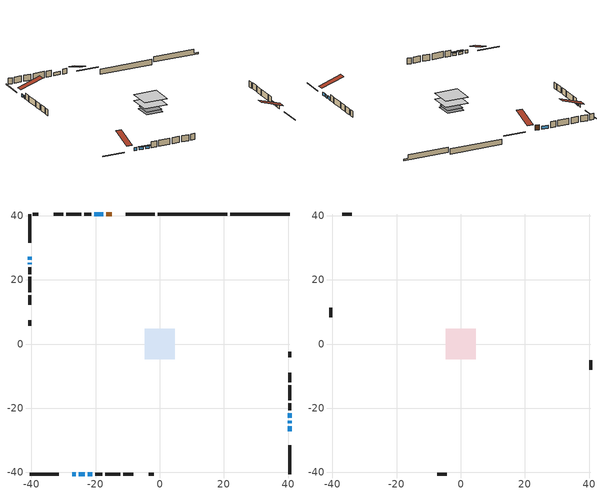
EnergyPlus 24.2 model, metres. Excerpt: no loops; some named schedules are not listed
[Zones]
conditioned space
 floor adiabatic (AdiabaticFloorConstruction): -4.71,-4.71 -4.71,4.71 4.71,4.71 4.71,-4.71 z1.19
 floor foundation (Slab1 construction): -3.13,-3.13 -3.13,3.13 3.13,3.13 3.13,-3.13 z-0.94
 floor foundation (Slab1 construction 1): -3.38,-3.38 -3.38,3.38 3.38,3.38 3.38,-3.38 z-1.83
 wall outside (RimJoist1 construction): -1.6,40.49 -10.63,40.49 / -40.49,-40.49 -31.47,-40.49 / -40.49,40.49 -40.49,31.47 / 40.49,-40.49 40.49,-31.47 z1.19:1.49
 wall outside (AdiabaticWallConstruction 1): -14.9,40.49 -16.62,40.49 z1.19:3.22
 wall outside (AdiabaticWallConstruction): -17.55,40.49 -20.39,40.49 / -27.19,-40.49 -26.17,-40.49 / 40.49,-27.19 40.49,-25.66 / 40.49,-24.74 40.49,-23.85 / -40.49,27.19 -40.49,26.3 / -40.49,25.37 -40.49,24.86 / 40.49,-22.92 40.49,-21.56 z1.19:2.41; -25.24,-40.49 -23.41,-40.49 / -22.49,-40.49 -20.96,-40.49 z1.19:2.21
 wall outside (Wall1 construction): -21.32,40.49 -23.46,40.49 / -20.03,-40.49 -17.9,-40.49 / -40.49,23.93 -40.49,21.8 / 40.49,-20.63 40.49,-18.5 z1.19:3.63
 wall outside (Wall2 construction): -24.39,40.49 -29.1,40.49 / -16.97,-40.49 -12.25,-40.49 / -40.49,20.87 -40.49,16.15 / 40.49,-17.57 40.49,-12.85 z1.19:3.63
 wall outside (Wall3 construction): -30.03,40.49 -33.08,40.49 / -11.32,-40.49 -8.28,-40.49 / -40.49,15.22 -40.49,12.18 / 40.49,-11.92 40.49,-8.88 z1.19:3.63
 wall outside (Wall5 construction): -37.88,40.49 -39.56,40.49 / -3.47,-40.49 -1.79,-40.49 / -40.49,7.37 -40.49,5.69 / 40.49,-4.07 40.49,-2.39 z1.19:3.63
 wall foundation (FoundationWall1 construction): 21.9,40.49,-0.94 21.9,40.49,1.19 38.63,40.49,1.19 38.63,40.49,-0.36 40.49,40.49,-0.36 40.49,40.49,-0.94
 wall foundation (FoundationWall2 construction): 20.97,40.49 -0.67,40.49 z-1.83:0.3
 window (WindowConstruction): -17.55,40.49 -20.39,40.49 z1.19:2.41
 window (WindowConstruction 8): -27.19,-40.49 -26.17,-40.49 z1.19:2.41
 window (WindowConstruction 1): 40.49,-27.19 40.49,-25.66 z1.19:2.41
 window (WindowConstruction 2): 40.49,-24.74 40.49,-23.85 z1.19:2.41
 window (WindowConstruction 3): -40.49,27.19 -40.49,26.3 z1.19:2.41
 window (WindowConstruction 4): -40.49,25.37 -40.49,24.86 z1.19:2.41
 window (WindowConstruction 5): -25.24,-40.49 -23.41,-40.49 z1.19:2.2
 window (WindowConstruction 6): -22.49,-40.49 -20.96,-40.49 z1.19:2.2
 window (WindowConstruction 7): 40.49,-22.92 40.49,-21.56 z1.19:2.41
 door (Door): -14.9,40.49 -16.62,40.49 z1.19:3.22
 ceiling adiabatic (AdiabaticFloorConstruction): 4.71,-4.71 4.71,4.71 -4.71,4.71 -4.71,-4.71 z1.19
attic - vented
 floor to conditioned space (Floor1 construction Reversed): -4.71,-4.71 -4.71,4.71 4.71,4.71 4.71,-4.71 z3.63
 wall outside (Wall4 construction): -34,40.49 -36.95,40.49 / -7.35,-40.49 -4.4,-40.49 / -40.49,11.25 -40.49,8.3 / 40.49,-7.95 40.49,-5 z1.19:3.63
 roof outside (Roof1 construction): -13.97,40.49,3.63 -13.97,31.31,6.69 -11.55,31.31,6.69 -11.55,40.49,3.63; -28.12,-40.49,3.63 -28.12,-31.31,6.69 -30.54,-31.31,6.69 -30.54,-40.49,3.63; -40.49,28.12,3.63 -31.31,28.12,6.69 -31.31,30.54,6.69 -40.49,30.54,3.63; 40.49,-28.12,3.63 31.31,-28.12,6.69 31.31,-30.54,6.69 40.49,-30.54,3.63
shading: -23.12,-40.49 -25.54,-40.49 -25.54,-41.1 -23.12,-41.1 z2.5; -20.66,-40.49 -22.78,-40.49 -22.78,-41.1 -20.66,-41.1 z2.5
[Building]
Building 1: Terrain=Suburbs
[Site:Location]
Windsor AP_ON: Latitude {deg}=42.28; Longitude {deg}=-82.96; Time Zone {hr}=-5; Elevation {m}=190; Keep Site Location Information=Yes
[Site:GroundTemperature:Shallow]
6.34957, 4.46684, 4.31606, 5.20952, 8.79623, 12.3662, 15.4612, 17.4219, 17.5884, 15.9938, 12.9777, 9.51722
[Site:WaterMainsTemperature]
Calculation Method=Schedule; Temperature Schedule=mains temperature schedule
[Material] Roughness=Rough; Thermal Absorptance=0.9
Name | Thickness {m} | Conductivity {W/m-K} | Density {kg/m3} | Specific Heat {J/kg-K} | Solar Absorptance | Visible Absorptance
asphalt or fiberglass shingles | 0.00635 | 0.162714 | 1121.4 | 1465.45 | 0.4 | 0.4
ceiling stud and cavity | 0.1397 | 0.0800577 | 65.682 | 1177.47 | 0.7 | 0.7
concrete 4.0 in. | 0.1016 | 1.803125 | 2242.8 | 837.4 | 0.7 | 0.7
concrete 8.0 in. | 0.2032 | 1.803125 | 2242.8 | 837.4 | 0.7 | 0.7
door material | 0.04445 | 0.188738 | 512.64 | 1214.23 | 0.7 | 0.7
exterior vertical ins | 0.0445518 | 0.029427 | 32.04 | 1214.23 | 0.7 | 0.7
exterior vertical ins 1 | 0.046611 | 0.029427 | 32.04 | 1214.23 | 0.7 | 0.7
floor covering | 0.0127 | 0.0433444 | 54.468 | 1339.84 | 0.6 | 0.6
floor rigid ins; wall rigid ins | 0.512978 | 0.029427 | 32.04 | 1214.23 | 0.7 | 0.7
floor stud and cavity | 0.1397 | 1.75129 | 37.0049 | 1207.88 | 0.7 | 0.7
furniture material conditioned space 1 | 0.1524 | 0.115458 | 640.8 | 1214.23 | 0.6 | 0.6
gypsum board | 0.0127 | 0.160291 | 801 | 837.4 | 0.6 | 0.6
gypsum board 1 | 0.0127 | 0.160291 | 801 | 837.4 | 0.7 | 0.7
osb sheathing 0.5 in. | 0.0127 | 0.115458 | 512.64 | 1214.23 | 0.7 | 0.7
osb sheathing 0.75 in. | 0.01905 | 0.115458 | 512.64 | 1214.23 | 0.7 | 0.7
osb sheathing 2.0 in. | 0.0508 | 0.115458 | 512.64 | 1214.23 | 0.7 | 0.7
rim joist rigid ins | 0.051816 | 0.029427 | 32.04 | 1214.23 | 0.7 | 0.7
rim joist stud and cavity | 0.0508 | 0.0398712 | 125.044 | 1163.47 | 0.6 | 0.6
wall stud and cavity | 0.1397 | 0.109887 | 139.0536 | 1170.24 | 0.7 | 0.7
wall stud and cavity 1 | 0.1397 | 0.0935595 | 139.0536 | 1170.24 | 0.7 | 0.7
wall stud and cavity 2 | 0.1397 | 0.0840449 | 139.0536 | 1170.24 | 0.7 | 0.7
wall stud and cavity 3 | 0.0889 | 6.9971 | 50.32683 | 1063.81 | 0.6 | 0.6
wall stud and cavity 4 | 0.1397 | 0.0890992 | 139.0536 | 1170.24 | 0.7 | 0.7
wall stud and cavity 5 | 0.0889 | 0.380278 | 52.3479 | 1209.89 | 0.7 | 0.7
wall stud and cavity 6 | 0.0889 | 0.391764 | 83.0341 | 1211.67 | 0.7 | 0.7
wood siding | 0.0254 | 0.102417 | 544.68 | 1172.36 | 0.4 | 0.4
wood siding 1 | 0.00254 | 0.102417 | 544.68 | 1172.36 | 0.4 | 0.4
wood siding 2; wood siding 3; wood siding 4 | 0.0254 | 0.102417 | 544.68 | 1172.36 | 0.7 | 0.7
[WindowMaterial:SimpleGlazingSystem]
Name | U-Factor {W/m2-K} | Solar Heat Gain Coefficient
WindowMaterial | 3.03546 | 0.65
WindowMaterial 1 | 3.08259 | 0.59
WindowMaterial 2 | 3.10757 | 0.54
WindowMaterial 3 | 3.128578 | 0.47
WindowMaterial 4 | 3.07861 | 0.59
WindowMaterial 5 | 3.08713 | 0.57
WindowMaterial 6 | 3.11325 | 0.51
[Construction]
AdiabaticFloorConstruction: floor stud and cavity, floor rigid ins, osb sheathing 0.75 in., floor covering
AdiabaticWallConstruction: wood siding 3, wall rigid ins, wall stud and cavity 5, gypsum board
AdiabaticWallConstruction 1: wood siding 4, wall rigid ins, wall stud and cavity 5, gypsum board
Door: door material
Floor1 construction Reversed: gypsum board, ceiling stud and cavity
FoundationWall1 construction; FoundationWall2 construction: concrete 8.0 in., gypsum board 1
furniture construction conditioned space 1: furniture material conditioned space 1
PartitionWallConstruction: gypsum board, wall stud and cavity 6, gypsum board
RimJoist1 construction: wood siding 2, rim joist rigid ins, osb sheathing 2.0 in., rim joist stud and cavity
Roof1 construction: asphalt or fiberglass shingles
Slab1 construction; Slab1 construction 1: concrete 4.0 in.
Wall1 construction: wood siding, osb sheathing 0.5 in., wall stud and cavity, gypsum board
Wall2 construction: wood siding, osb sheathing 0.5 in., wall stud and cavity 1, gypsum board
Wall3 construction: wood siding, osb sheathing 0.5 in., wall stud and cavity 2, gypsum board
Wall4 construction: wood siding 1, wall stud and cavity 3
Wall5 construction: wood siding, osb sheathing 0.5 in., wall stud and cavity 4, gypsum board
WindowConstruction: WindowMaterial
WindowConstruction 1: WindowMaterial 1
WindowConstruction 2; WindowConstruction 3: WindowMaterial 2
WindowConstruction 4; WindowConstruction 8: WindowMaterial 3
WindowConstruction 5: WindowMaterial 4
WindowConstruction 6: WindowMaterial 5
WindowConstruction 7: WindowMaterial 6
[Zone] Multiplier=1; Part of Total Floor Area=Yes
Name | Volume {m3}
attic - vented | 44.1701
conditioned space | 412.8
[Space]
Name | Zone | Volume {m3}
attic - vented 1 | attic - vented | 44.1701
conditioned space 1 | conditioned space | 412.8
[ZoneInfiltration:EffectiveLeakageArea]
infil attic - vented 1: Zone or Space=attic - vented 1; Schedule=Always On Discrete; Effective Air Leakage Area {cm2}=3950.67; Stack Coefficient=0.00038242; Wind Coefficient=1.32127e-05
[ZoneMixing]
whole house fan mix: Zone or Space=attic - vented; Schedule=Always On Continuous; Design Flow Rate Calculation Method=Flow/Zone; Design Flow Rate {m3/s}=0; Source Zone or Space=conditioned space
[SurfaceProperty:ExposedFoundationPerimeter] Exposed Perimeter Calculation Method=TotalExposedPerimeter
Name | Total Exposed Perimeter {m}
Slab1 | 18.593
Slab1 1 | 21.641
[InternalMass] Zone or ZoneList=conditioned space; Space or SpaceList=conditioned space 1
Name | Construction | Surface Area {m2}
furniture mass conditioned space 1 | furniture construction conditioned space 1 | 69.5239
partition wall mass | PartitionWallConstruction | 173.81
[Lights]
interior lighting: Zone or ZoneList or Space or SpaceList=conditioned space 1; Schedule=interior lighting schedule; Design Level Calculation Method=LightingLevel; Lighting Level {W}=343.2; Return Air Fraction=0; Fraction Radiant=0.6; Fraction Visible=0.2; Fraction Replaceable=1
[People]
occupants: Zone or ZoneList or Space or SpaceList=conditioned space 1; Number of People Schedule=occupants schedule; Number of People Calculation Method=People; Number of People=3; Fraction Radiant=0.314171; Sensible Heat Fraction=0.56303; Activity Level Schedule=occupants activity schedule; Carbon Dioxide Generation Rate {m3/s-W}=0; Enable ASHRAE 55 Comfort Warnings=No; Mean Radiant Temperature Calculation Type=EnclosureAveraged
[ElectricEquipment] Zone or ZoneList or Space or SpaceList=conditioned space 1; Design Level Calculation Method=EquipmentLevel
Name | Schedule | Design Level {W} | Fraction Latent | Fraction Radiant | Fraction Lost
clothes dryer | clothes dryer schedule | 140.772 | 0.015 | 0.081 | 0.85
clothes washer | clothes washer schedule | 32.1985 | 0.03 | 0.162 | 0.7
cooking range | cooking range schedule | 215.147 | 0.08 | 0.432 | 0.2
dishwasher | dishwasher schedule | 66.8632 | 0.3 | 0.18 | 0.4
fridge | fridge schedule | 72.9452 | 0 | 0.6 | 0
mech vent bath fan 0 | mech vent bath fan 0 schedule | 50.2 | 0 | 0 | 1
mech vent bath fan 1 | mech vent bath fan 1 schedule | 50.2 | 0 | 0 | 1
mech vent house fan | mech vent house fan schedule | 0 | 0 | 0 | 1
mech vent house fan cfis | mech vent house fan cfis schedule | 0 | 0 | 0 | 0
mech vent range fan 0 | mech vent range fan 0 schedule | 57 | 0 | 0 | 1
misc plug loads | misc plug loads schedule | 494.7 | 0.045 | 0.513 | 0.1
whole house fan | Always On Discrete | 0 | 0 | 0 | 1
[OtherEquipment] Zone or ZoneList or Space or SpaceList=conditioned space 1; Design Level Calculation Method=EquipmentLevel
Name | Fuel Type | Schedule | Design Level {W} | Fraction Latent | Fraction Radiant | Fraction Lost
clothes dryer 1 | Electricity | clothes dryer schedule | 0 | 0.015 | 0.081 | 0.85
cooking range 1 | Electricity | cooking range schedule | 0 | 0.08 | 0.432 | 0.2
general water use latent | None | general water use schedule | 62.594 | 1 | 0 | 0
general water use sensible | None | general water use schedule | -61.6891 | 0 | 0.6 | 0
mech vent house fan latent load | None | Always On Discrete | 0 | 1 | 0 | 0
mech vent house fan sensible load | None | Always On Discrete | 0 | 0 | 0 | 0
water heater energy adjustment1 | NaturalGas | Always On Discrete | 0.01 | 0 | 0 | 1
[ZoneInfiltration:DesignFlowRate] Zone or ZoneList or Space or SpaceList=conditioned space 1; Schedule=Always On Discrete; Design Flow Rate Calculation Method=Flow/Zone; Design Flow Rate {m3/s}=0
infil flow; natural vent flow; whole house fan flow
[AvailabilityManager:Scheduled]
central ac and furnace airloop Availability Manager: Schedule=Always On Discrete
[Foundation:Kiva] Initial Indoor Air Temperature {C}=18; Wall Depth Below Slab {m}=0.2032; Custom Block Depth 1 {m}=2.13; Custom Block X Position 1 {m}=0.2159; Custom Block Z Position 1 {m}=0
Name | Wall Height Above Grade {m} | Custom Block Material Name 1
Foundation Kiva 1 | 1.19 | exterior vertical ins
Foundation Kiva 2 | 0.300015 | exterior vertical ins 1
[Foundation:Kiva:Settings]
Soil Conductivity {W/m-K}=0.849921; Soil Density {kg/m3}=1842.3; Soil Specific Heat {J/kg-K}=418.7; Ground Solar Absorptivity=0.9; Ground Thermal Absorptivity=0.9; Ground Surface Roughness {m}=0.03; Far-Field Width {m}=40; Deep-Ground Boundary Condition=ZeroFlux; Deep-Ground Depth {m}=40; Minimum Cell Dimension {m}=0.2; Maximum Cell Growth Coefficient=3; Simulation Timestep=Timestep
[Exterior:Lights]
exterior lighting: Schedule=exterior lighting schedule; Design Level {W}=75.6
[EnergyManagementSystem:GlobalVariable]
central_ac_and_furnace_airloop_Fan_RTF
infil_program_Qfan
infil_program_Qinf
natural_vent_program_Qnv
natural_vent_program_Qwhf
[EnergyManagementSystem:Sensor]
Name | Output:Variable or Output:Meter Index Key | Output:Variable or Output:Meter
airflow_gain | infil flow | Infiltration Sensible Heat Gain Energy
airflow_gain_1 | natural vent flow | Infiltration Sensible Heat Gain Energy
airflow_gain_2 | whole house fan flow | Infiltration Sensible Heat Gain Energy
airflow_loss | infil flow | Infiltration Sensible Heat Loss Energy
airflow_loss_1 | natural vent flow | Infiltration Sensible Heat Loss Energy
airflow_loss_2 | whole house fan flow | Infiltration Sensible Heat Loss Energy
clg_load_cond |  | Cooling:EnergyTransfer:Zone:CONDITIONED SPACE
clg_sp_s; clg_sp_s_1 | cooling setpoint | Schedule Value
clothes_dryer_exhaust_0_sch_s | clothes dryer exhaust 0 schedule | Schedule Value
cool_season | cooling season schedule | Schedule Value
htg_load_cond |  | Heating:EnergyTransfer:Zone:CONDITIONED SPACE
htg_sp_s; htg_sp_s_1 | heating setpoint | Schedule Value
ig_ee_conv | clothes dryer | Electric Equipment Convective Heating Energy
ig_ee_conv_2 | cooking range | Electric Equipment Convective Heating Energy
ig_ee_conv_4 | fridge | Electric Equipment Convective Heating Energy
ig_ee_conv_5 | misc plug loads | Electric Equipment Convective Heating Energy
ig_ee_conv_6 | whole house fan | Electric Equipment Convective Heating Energy
ig_ee_rad | clothes dryer | Electric Equipment Radiant Heating Energy
ig_ee_rad_2 | cooking range | Electric Equipment Radiant Heating Energy
ig_ee_rad_4 | fridge | Electric Equipment Radiant Heating Energy
ig_ee_rad_5 | misc plug loads | Electric Equipment Radiant Heating Energy
ig_ee_rad_6 | whole house fan | Electric Equipment Radiant Heating Energy
ig_lgt_conv | interior lighting | Lights Convective Heating Energy
ig_lgt_rad | interior lighting | Lights Radiant Heating Energy
ig_lgt_vis | interior lighting | Lights Visible Radiation Heating Energy
ig_oe_conv | clothes dryer 1 | Other Equipment Convective Heating Energy
ig_oe_conv_1 | cooking range 1 | Other Equipment Convective Heating Energy
ig_oe_conv_2 | general water use latent | Other Equipment Convective Heating Energy
ig_oe_conv_3 | general water use sensible | Other Equipment Convective Heating Energy
ig_oe_conv_4 | water heater energy adjustment1 | Other Equipment Convective Heating Energy
ig_oe_rad | clothes dryer 1 | Other Equipment Radiant Heating Energy
ig_oe_rad_1 | cooking range 1 | Other Equipment Radiant Heating Energy
ig_oe_rad_2 | general water use latent | Other Equipment Radiant Heating Energy
ig_oe_rad_3 | general water use sensible | Other Equipment Radiant Heating Energy
ig_oe_rad_4 | water heater energy adjustment1 | Other Equipment Radiant Heating Energy
ig_ppl_conv | occupants | People Convective Heating Energy
ig_ppl_rad | occupants | People Radiant Heating Energy
im_conv | furniture mass conditioned space 1 | Surface Inside Face Convection Heat Gain Energy
im_conv_1 | partition wall mass | Surface Inside Face Convection Heat Gain Energy
im_ig | furniture mass conditioned space 1 | Surface Inside Face Internal Gains Radiation Heat Gain Energy
im_ig_1 | partition wall mass | Surface Inside Face Internal Gains Radiation Heat Gain Energy
im_lgt | furniture mass conditioned space 1 | Surface Inside Face Lights Radiation Heat Gain Energy
im_lgt_1 | partition wall mass | Surface Inside Face Lights Radiation Heat Gain Energy
im_sol | furniture mass conditioned space 1 | Surface Inside Face Solar Radiation Heat Gain Energy
im_sol_1 | partition wall mass | Surface Inside Face Solar Radiation Heat Gain Energy
im_surf | furniture mass conditioned space 1 | Surface Inside Face Net Surface Thermal Radiation Heat Gain Energy
im_surf_1 | partition wall mass | Surface Inside Face Net Surface Thermal Radiation Heat Gain Energy
mech_vent_bath_fan_0_sch_s | mech vent bath fan 0 schedule | Schedule Value
mech_vent_bath_fan_1_sch_s | mech vent bath fan 1 schedule | Schedule Value
mech_vent_range_fan_0_sch_s | mech vent range fan 0 schedule | Schedule Value
mv_conv | mech vent bath fan 0 | Electric Equipment Convective Heating Energy
mv_conv_1 | mech vent bath fan 1 | Electric Equipment Convective Heating Energy
mv_conv_2 | mech vent house fan | Electric Equipment Convective Heating Energy
mv_conv_3 | mech vent house fan cfis | Electric Equipment Convective Heating Energy
mv_conv_4 | mech vent range fan 0 | Electric Equipment Convective Heating Energy
mv_conv_5 | mech vent house fan latent load | Other Equipment Convective Heating Energy
mv_conv_6 | mech vent house fan sensible load | Other Equipment Convective Heating Energy
mv_rad | mech vent bath fan 0 | Electric Equipment Radiant Heating Energy
mv_rad_1 | mech vent bath fan 1 | Electric Equipment Radiant Heating Energy
mv_rad_2 | mech vent house fan | Electric Equipment Radiant Heating Energy
mv_rad_3 | mech vent house fan cfis | Electric Equipment Radiant Heating Energy
mv_rad_4 | mech vent range fan 0 | Electric Equipment Radiant Heating Energy
mv_rad_5 | mech vent house fan latent load | Other Equipment Radiant Heating Energy
mv_rad_6 | mech vent house fan sensible load | Other Equipment Radiant Heating Energy
natural_vent_s | natural vent schedule | Schedule Value
out_pb_s |  | Site Outdoor Air Barometric Pressure
out_wt_s |  | Site Outdoor Air Humidity Ratio
site_vw_s |  | Site Wind Speed
ss_back_out | Window1 | Surface Window Shortwave from Zone Back Out Window Heat Transfer Rate
ss_back_out_1 | Window10 | Surface Window Shortwave from Zone Back Out Window Heat Transfer Rate
ss_back_out_2 | Window2 | Surface Window Shortwave from Zone Back Out Window Heat Transfer Rate
ss_back_out_3 | Window3 | Surface Window Shortwave from Zone Back Out Window Heat Transfer Rate
ss_back_out_4 | Window4 | Surface Window Shortwave from Zone Back Out Window Heat Transfer Rate
ss_back_out_5 | Window5 | Surface Window Shortwave from Zone Back Out Window Heat Transfer Rate
ss_back_out_6 | Window6 | Surface Window Shortwave from Zone Back Out Window Heat Transfer Rate
ss_back_out_7 | Window7 | Surface Window Shortwave from Zone Back Out Window Heat Transfer Rate
ss_back_out_8 | Window8 | Surface Window Shortwave from Zone Back Out Window Heat Transfer Rate
ss_conv | Door1 | Surface Inside Face Convection Heat Gain Energy
ss_conv_1 | Window1 | Surface Inside Face Convection Heat Gain Energy
ss_conv_2 | Window10 | Surface Inside Face Convection Heat Gain Energy
ss_conv_3 | Window2 | Surface Inside Face Convection Heat Gain Energy
ss_conv_4 | Window3 | Surface Inside Face Convection Heat Gain Energy
ss_conv_5 | Window4 | Surface Inside Face Convection Heat Gain Energy
ss_conv_6 | Window5 | Surface Inside Face Convection Heat Gain Energy
ss_conv_7 | Window6 | Surface Inside Face Convection Heat Gain Energy
ss_conv_8 | Window7 | Surface Inside Face Convection Heat Gain Energy
ss_conv_9 | Window8 | Surface Inside Face Convection Heat Gain Energy
ss_ig | Door1 | Surface Inside Face Internal Gains Radiation Heat Gain Energy
ss_ig_1 | Window1 | Surface Inside Face Internal Gains Radiation Heat Gain Energy
ss_ig_2 | Window10 | Surface Inside Face Internal Gains Radiation Heat Gain Energy
ss_ig_3 | Window2 | Surface Inside Face Internal Gains Radiation Heat Gain Energy
ss_ig_4 | Window3 | Surface Inside Face Internal Gains Radiation Heat Gain Energy
ss_ig_5 | Window4 | Surface Inside Face Internal Gains Radiation Heat Gain Energy
ss_ig_6 | Window5 | Surface Inside Face Internal Gains Radiation Heat Gain Energy
ss_ig_7 | Window6 | Surface Inside Face Internal Gains Radiation Heat Gain Energy
ss_ig_8 | Window7 | Surface Inside Face Internal Gains Radiation Heat Gain Energy
ss_ig_9 | Window8 | Surface Inside Face Internal Gains Radiation Heat Gain Energy
ss_lgt | Door1 | Surface Inside Face Lights Radiation Heat Gain Energy
ss_sol | Door1 | Surface Inside Face Solar Radiation Heat Gain Energy
ss_surf | Door1 | Surface Inside Face Net Surface Thermal Radiation Heat Gain Energy
ss_surf_1 | Window1 | Surface Inside Face Net Surface Thermal Radiation Heat Gain Energy
ss_surf_2 | Window10 | Surface Inside Face Net Surface Thermal Radiation Heat Gain Energy
ss_surf_3 | Window2 | Surface Inside Face Net Surface Thermal Radiation Heat Gain Energy
ss_surf_4 | Window3 | Surface Inside Face Net Surface Thermal Radiation Heat Gain Energy
ss_surf_5 | Window4 | Surface Inside Face Net Surface Thermal Radiation Heat Gain Energy
ss_surf_6 | Window5 | Surface Inside Face Net Surface Thermal Radiation Heat Gain Energy
ss_surf_7 | Window6 | Surface Inside Face Net Surface Thermal Radiation Heat Gain Energy
ss_surf_8 | Window7 | Surface Inside Face Net Surface Thermal Radiation Heat Gain Energy
ss_surf_9 | Window8 | Surface Inside Face Net Surface Thermal Radiation Heat Gain Energy
ss_trans_in | Window1 | Surface Window Transmitted Solar Radiation Rate
ss_trans_in_1 | Window10 | Surface Window Transmitted Solar Radiation Rate
ss_trans_in_2 | Window2 | Surface Window Transmitted Solar Radiation Rate
ss_trans_in_3 | Window3 | Surface Window Transmitted Solar Radiation Rate
ss_trans_in_4 | Window4 | Surface Window Transmitted Solar Radiation Rate
ss_trans_in_5 | Window5 | Surface Window Transmitted Solar Radiation Rate
ss_trans_in_6 | Window6 | Surface Window Transmitted Solar Radiation Rate
ss_trans_in_7 | Window7 | Surface Window Transmitted Solar Radiation Rate
ss_trans_in_8 | Window8 | Surface Window Transmitted Solar Radiation Rate
ss_trans_out | Window1 | Surface Inside Face Initial Transmitted Diffuse Transmitted Out Window Solar Radiation Rate
ss_trans_out_1 | Window10 | Surface Inside Face Initial Transmitted Diffuse Transmitted Out Window Solar Radiation Rate
ss_trans_out_2 | Window2 | Surface Inside Face Initial Transmitted Diffuse Transmitted Out Window Solar Radiation Rate
ss_trans_out_3 | Window3 | Surface Inside Face Initial Transmitted Diffuse Transmitted Out Window Solar Radiation Rate
ss_trans_out_4 | Window4 | Surface Inside Face Initial Transmitted Diffuse Transmitted Out Window Solar Radiation Rate
ss_trans_out_5 | Window5 | Surface Inside Face Initial Transmitted Diffuse Transmitted Out Window Solar Radiation Rate
ss_trans_out_6 | Window6 | Surface Inside Face Initial Transmitted Diffuse Transmitted Out Window Solar Radiation Rate
ss_trans_out_7 | Window7 | Surface Inside Face Initial Transmitted Diffuse Transmitted Out Window Solar Radiation Rate
ss_trans_out_8 | Window8 | Surface Inside Face Initial Transmitted Diffuse Transmitted Out Window Solar Radiation Rate
s_conv | Floor1 | Surface Inside Face Convection Heat Gain Energy
s_conv_1 | FoundationWall1 | Surface Inside Face Convection Heat Gain Energy
s_conv_10 | Slab1 1 | Surface Inside Face Convection Heat Gain Energy
s_conv_11 | Wall1:0 | Surface Inside Face Convection Heat Gain Energy
s_conv_12 | Wall1:180 | Surface Inside Face Convection Heat Gain Energy
s_conv_13 | Wall1:270 | Surface Inside Face Convection Heat Gain Energy
s_conv_14 | Wall1:90 | Surface Inside Face Convection Heat Gain Energy
s_conv_15 | Wall2:0 | Surface Inside Face Convection Heat Gain Energy
s_conv_16 | Wall2:180 | Surface Inside Face Convection Heat Gain Energy
s_conv_17 | Wall2:270 | Surface Inside Face Convection Heat Gain Energy
s_conv_18 | Wall2:90 | Surface Inside Face Convection Heat Gain Energy
s_conv_19 | Wall3:0 | Surface Inside Face Convection Heat Gain Energy
s_conv_2 | FoundationWall2 | Surface Inside Face Convection Heat Gain Energy
s_conv_20 | Wall3:180 | Surface Inside Face Convection Heat Gain Energy
s_conv_21 | Wall3:270 | Surface Inside Face Convection Heat Gain Energy
s_conv_22 | Wall3:90 | Surface Inside Face Convection Heat Gain Energy
s_conv_23 | Wall5:0 | Surface Inside Face Convection Heat Gain Energy
s_conv_24 | Wall5:180 | Surface Inside Face Convection Heat Gain Energy
s_conv_25 | Wall5:270 | Surface Inside Face Convection Heat Gain Energy
s_conv_26 | Wall5:90 | Surface Inside Face Convection Heat Gain Energy
s_conv_3 | inferred conditioned ceiling | Surface Inside Face Convection Heat Gain Energy
s_conv_4 | inferred conditioned floor | Surface Inside Face Convection Heat Gain Energy
s_conv_5 | RimJoist1:0 | Surface Inside Face Convection Heat Gain Energy
s_conv_6 | RimJoist1:180 | Surface Inside Face Convection Heat Gain Energy
s_conv_7 | RimJoist1:270 | Surface Inside Face Convection Heat Gain Energy
s_conv_8 | RimJoist1:90 | Surface Inside Face Convection Heat Gain Energy
s_conv_9 | Slab1 | Surface Inside Face Convection Heat Gain Energy
s_ig | Floor1 | Surface Inside Face Internal Gains Radiation Heat Gain Energy
s_ig_1 | FoundationWall1 | Surface Inside Face Internal Gains Radiation Heat Gain Energy
s_ig_10 | Slab1 1 | Surface Inside Face Internal Gains Radiation Heat Gain Energy
s_ig_11 | Wall1:0 | Surface Inside Face Internal Gains Radiation Heat Gain Energy
s_ig_12 | Wall1:180 | Surface Inside Face Internal Gains Radiation Heat Gain Energy
s_ig_13 | Wall1:270 | Surface Inside Face Internal Gains Radiation Heat Gain Energy
s_ig_14 | Wall1:90 | Surface Inside Face Internal Gains Radiation Heat Gain Energy
